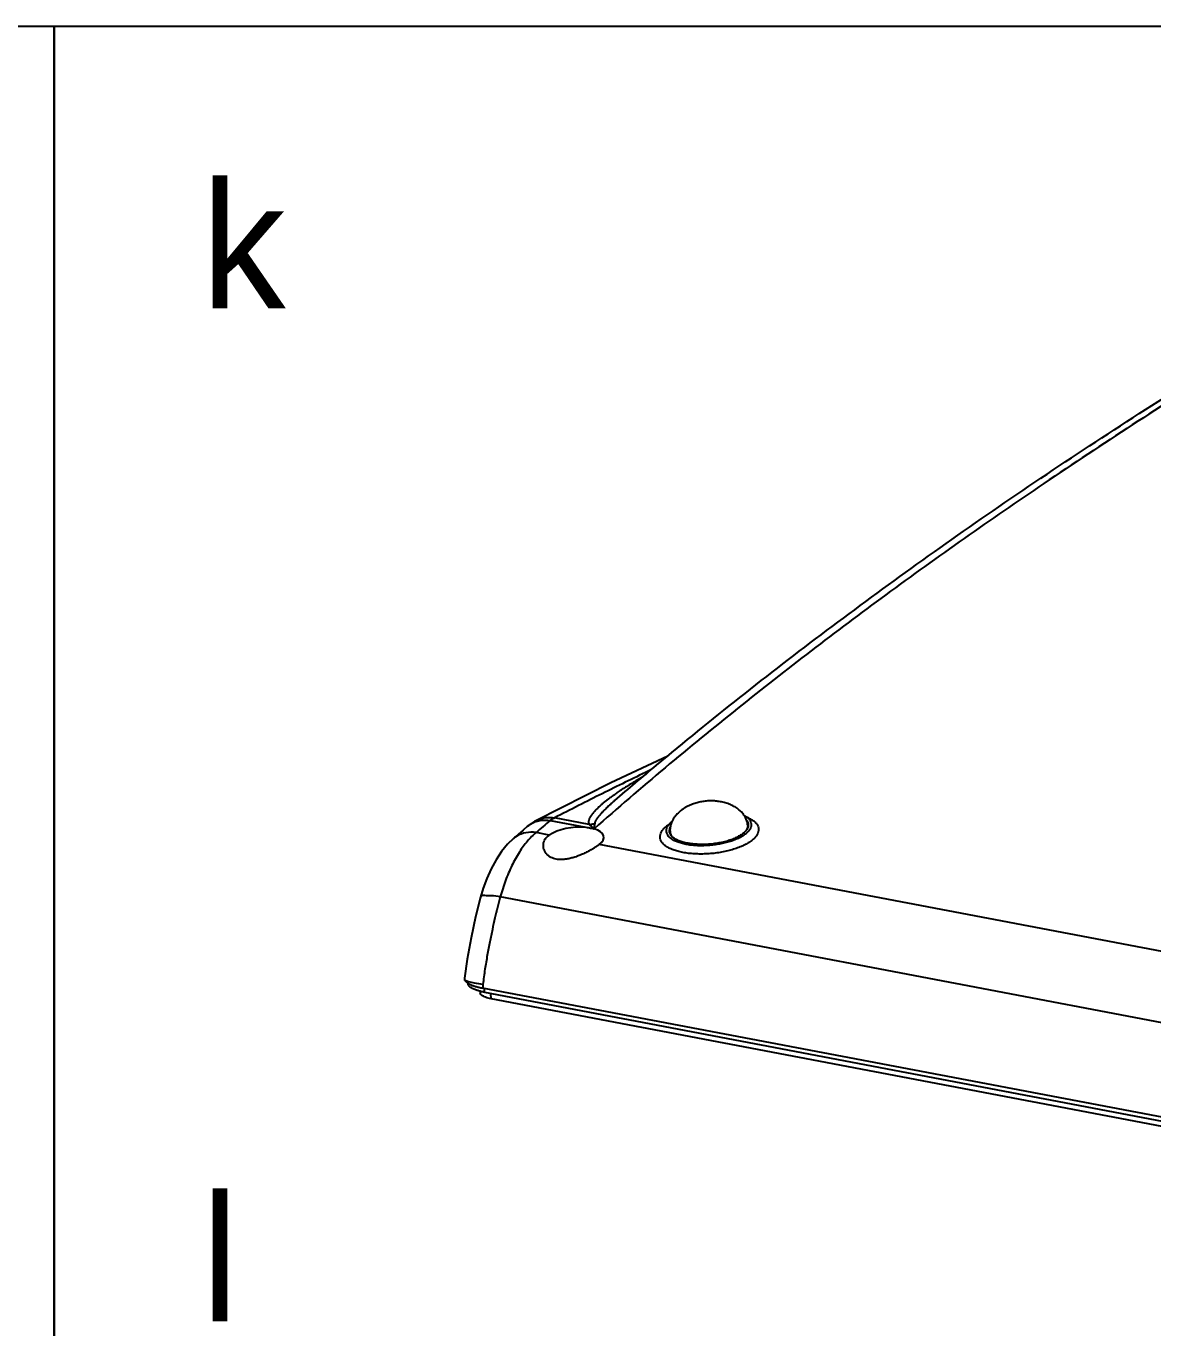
# Model space of a CAD drawing. Header units: millimetres. Extents: x -2947 to 97, y -3022 to 322.
# Drawn here: x -1420.5 to -1306.6, y -1821 to -1689.4 of the extents above; entities that cross this region are included whole.
import ezdxf
from ezdxf.enums import TextEntityAlignment as Align

# ---------------------------------------------------------------- set-up
doc = ezdxf.new("R2010")
doc.units = ezdxf.units.MM
doc.layers.get('0').update_dxf_attribs({"linetype": 'CONTINUOUS'})
doc.layers.get('Defpoints').update_dxf_attribs({"linetype": 'CONTINUOUS'})
doc.layers.add('text', color=212, linetype='CONTINUOUS', lineweight=20)

msp = doc.modelspace()

# ---------------------------------------------------------------- linework, layer by layer
at = {"color": 7}
for p, q in [((-1355.6, -1763.16), (-1361.34, -1765.88)), ((-1361.34, -1765.88), (-1368.93, -1769.69)), ((-1360.95, -1767.64), (-1360.96, -1767.65)), ((-1363.54, -1770.07), (-1367.04, -1769.4)), ((-1370.22, -1770.64), (-1370.73, -1771.09)), ((-1369.77, -1770.26), (-1370.22, -1770.64)), ((-1369.45, -1770), (-1369.77, -1770.26)), ((-1369.05, -1769.75), (-1369.45, -1770)), ((-1368.93, -1769.69), (-1369.05, -1769.75)), ((-1368.93, -1769.69), (-1368.93, -1769.69)), ((-1367.58, -1771.15), (-1368.91, -1770.89)), ((-1367.5, -1769.67), (-1363.88, -1770.36)), ((-1363.07, -1770.51), (-1363.05, -1770.51)), ((-1355.37, -1770.84), (-1355.36, -1771.02)), ((-1347.52, -1770.13), (-1347.5, -1770.32)), ((-1371.79, -1772.07), (-1372.4, -1772.81)), ((-1371.21, -1771.5), (-1371.79, -1772.07)), ((-1370.73, -1771.09), (-1371.21, -1771.5)), ((-1291.86, -1785.55), (-1362.53, -1772.11)), ((-1372.4, -1772.81), (-1372.96, -1773.64)), ((-1373.46, -1774.55), (-1373.89, -1775.52)), ((-1372.96, -1773.64), (-1373.46, -1774.55)), ((-1373.89, -1775.52), (-1374.25, -1776.51)), ((-1374.52, -1777.41), (-1375.03, -1779.42)), ((-1374.25, -1776.51), (-1374.52, -1777.41)), ((-1289.6, -1793.18), (-1372.53, -1777.4)), ((-1375.03, -1779.42), (-1375.48, -1781.54)), ((-1375.48, -1781.54), (-1375.87, -1783.67)), ((-1375.87, -1783.67), (-1376.15, -1785.61)), ((-1375.8, -1786.11), (-1375.79, -1786.17)), ((-1291.44, -1802.37), (-1374.31, -1786.61)), ((-1374.12, -1787.02), (-1374.14, -1786.64)), ((-1374.56, -1786.92), (-1374.55, -1787.13)), ((-1374.12, -1787.02), (-1291.31, -1802.77)), ((-1373.46, -1787.68), (-1373.48, -1787.15)), ((-1290.59, -1803.45), (-1373.46, -1787.68))]:
    msp.add_line(p, q, dxfattribs=at)
for centre, radius, start, end in [((-1114.13, -2063.71), 388.14, 130.7515, 131.0266), ((-1363.38, -1771.65), 1.18, 73.5288, 73.8167), ((-1353.35, -1773.25), 3.84, 122.4131, 126.0733), ((-1353.39, -1770.67), 1.99, 184.7528, 185.1254), ((-1349.5, -1770.32), 1.99, 5.1259, 5.4985), ((-1309.75, -1789.59), 64.63, 177.0306, 177.3518)]:
    msp.add_arc(centre, radius, start, end, dxfattribs=at)
for start_param, end_param in [(1.105431, 2.464361), (5.67395, 7.059345)]:
    msp.add_ellipse((-1365.11, -1771.67), major_axis=(3.04, 0.36), ratio=0.421581, start_param=start_param, end_param=end_param, dxfattribs=at)
for points, start_tangent, end_tangent in [([(-1299.6, -1723.94), (-1317.61, -1735.62), (-1333.58, -1746.87), (-1348.54, -1758.34), (-1363.05, -1770.51)], (-0.848939, -0.528491), (-0.750341, -0.661051)), ([(-1360.96, -1767.65), (-1356.74, -1764.09), (-1348.33, -1757.25), (-1339.55, -1750.48), (-1330.42, -1743.78), (-1320.94, -1737.14), (-1311.11, -1730.59), (-1300.94, -1724.12)], (0.758958, 0.651139), (0.848939, 0.528491)), ([(-1357.3, -1764.55), (-1357.57, -1764.68), (-1362.22, -1766.96), (-1367.04, -1769.4)], (-0.901295, -0.433205), (-0.888949, -0.458006)), ([(-1358.13, -1765.26), (-1358.22, -1765.31), (-1358.84, -1765.67), (-1359.38, -1766), (-1359.87, -1766.31), (-1360.31, -1766.59), (-1360.7, -1766.85), (-1361.05, -1767.1), (-1361.37, -1767.34), (-1361.67, -1767.56), (-1361.93, -1767.76), (-1362.17, -1767.95), (-1362.37, -1768.13), (-1362.56, -1768.3), (-1362.72, -1768.45), (-1362.86, -1768.59), (-1362.99, -1768.72), (-1363.1, -1768.85), (-1363.19, -1768.96), (-1363.28, -1769.07), (-1363.35, -1769.17), (-1363.41, -1769.26), (-1363.46, -1769.34), (-1363.49, -1769.41), (-1363.53, -1769.48), (-1363.55, -1769.54), (-1363.57, -1769.59), (-1363.58, -1769.64), (-1363.6, -1769.69), (-1363.6, -1769.74), (-1363.61, -1769.79), (-1363.61, -1769.85), (-1363.6, -1769.9), (-1363.59, -1769.96), (-1363.57, -1770.01), (-1363.54, -1770.07)], (-0.867902, -0.496735), (0.527738, -0.849407)), ([(-1360.96, -1767.65), (-1361.06, -1767.74), (-1361.29, -1767.94), (-1361.49, -1768.12), (-1361.67, -1768.29), (-1361.83, -1768.45), (-1361.98, -1768.59), (-1362.12, -1768.72), (-1362.23, -1768.85), (-1362.34, -1768.96), (-1362.43, -1769.07), (-1362.51, -1769.16), (-1362.59, -1769.25), (-1362.65, -1769.32), (-1362.7, -1769.39), (-1362.74, -1769.45), (-1362.78, -1769.51), (-1362.82, -1769.56), (-1362.85, -1769.62), (-1362.88, -1769.68), (-1362.91, -1769.74), (-1362.94, -1769.8), (-1362.97, -1769.86), (-1362.98, -1769.92), (-1362.99, -1769.97)], (-0.758959, -0.651138), (-0.138478, -0.990365)), ([(-1347.52, -1770.13), (-1347.54, -1769.98), (-1347.58, -1769.8), (-1347.64, -1769.63), (-1347.71, -1769.46), (-1347.79, -1769.29), (-1347.9, -1769.13), (-1348.02, -1768.97), (-1348.16, -1768.81), (-1348.32, -1768.66), (-1348.49, -1768.51), (-1348.69, -1768.37), (-1348.91, -1768.24), (-1349.15, -1768.12), (-1349.4, -1768.01), (-1349.66, -1767.92), (-1349.91, -1767.85), (-1350.16, -1767.79), (-1350.41, -1767.75), (-1350.65, -1767.72), (-1350.89, -1767.7), (-1351.12, -1767.69), (-1351.36, -1767.69), (-1351.6, -1767.7), (-1351.83, -1767.72), (-1352.07, -1767.76), (-1352.3, -1767.8), (-1352.53, -1767.85), (-1352.76, -1767.91), (-1352.99, -1767.99), (-1353.23, -1768.08), (-1353.46, -1768.18), (-1353.7, -1768.3), (-1353.94, -1768.44), (-1354.17, -1768.6)], (-0.095819, 0.995399), (-0.807751, -0.589524)), ([(-1368.93, -1769.69), (-1368.75, -1769.61), (-1367.9, -1769.38), (-1367.04, -1769.4)], (0.889006, 0.457896), (0.98783, -0.155534)), ([(-1368.91, -1769.78), (-1368.34, -1769.65), (-1367.5, -1769.67)], (0.950743, 0.30998), (0.989448, -0.144886)), ([(-1367.5, -1769.67), (-1367.35, -1769.57), (-1367.19, -1769.48), (-1367.04, -1769.4)], (0.797989, 0.602673), (0.916657, 0.399675)), ([(-1354.17, -1768.6), (-1354.37, -1768.75), (-1354.56, -1768.92), (-1354.72, -1769.09), (-1354.86, -1769.26), (-1354.99, -1769.44), (-1355.1, -1769.62), (-1355.13, -1769.69)], (-0.807749, -0.589527), (-0.452321, -0.891855)), ([(-1347.87, -1769.16), (-1347.75, -1769.24), (-1347.49, -1769.43), (-1347.3, -1769.65), (-1347.27, -1769.71)], (0.872366, -0.488854), (0.490066, -0.871685)), ([(-1347.64, -1769.31), (-1347.33, -1769.46), (-1346.99, -1769.66), (-1346.72, -1769.89), (-1346.54, -1770.14), (-1346.44, -1770.4), (-1346.42, -1770.67), (-1346.5, -1770.94), (-1346.65, -1771.22), (-1346.88, -1771.49), (-1347.2, -1771.75)], (0.926983, -0.375102), (-0.807753, -0.589522)), ([(-1368.91, -1770.89), (-1369.78, -1771.75), (-1370.6, -1772.87), (-1371.35, -1774.21), (-1372, -1775.74), (-1372.53, -1777.4)], (-0.777354, -0.629063), (-0.264665, -0.96434)), ([(-1368.91, -1770.89), (-1369.95, -1770.91), (-1370.87, -1771.25), (-1371.21, -1771.5)], (-0.98985, 0.142118), (-0.754121, -0.656736)), ([(-1369.77, -1770.26), (-1369.13, -1769.86), (-1368.91, -1769.78)], (0.757714, 0.652587), (0.950743, 0.30998)), ([(-1363.88, -1770.36), (-1363.64, -1770.39), (-1363.41, -1770.43)], (0.99591, -0.090356), (0.982391, -0.186837)), ([(-1363.54, -1770.07), (-1363.36, -1770.05), (-1363.17, -1770.02), (-1362.99, -1769.97)], (0.999356, 0.035871), (0.95344, 0.301582)), ([(-1363.54, -1770.07), (-1363.39, -1770.19), (-1363.23, -1770.34), (-1363.07, -1770.51)], (0.781259, -0.624207), (0.690856, -0.722992)), ([(-1363.41, -1770.43), (-1363.23, -1770.46), (-1363.07, -1770.51)], (0.982391, -0.186837), (0.960612, -0.277894)), ([(-1362.99, -1769.97), (-1363.02, -1770.13), (-1363.04, -1770.31), (-1363.05, -1770.51)], (-0.138646, -0.990342), (-0.0894, -0.995996)), ([(-1347.2, -1771.75), (-1347.58, -1772), (-1348.03, -1772.23), (-1348.54, -1772.44), (-1349.1, -1772.62), (-1349.69, -1772.77), (-1350.32, -1772.9), (-1350.96, -1772.99), (-1351.61, -1773.04), (-1352.26, -1773.06), (-1352.9, -1773.04), (-1353.5, -1772.99), (-1354.08, -1772.9), (-1354.6, -1772.78), (-1355.07, -1772.63), (-1355.48, -1772.45), (-1355.82, -1772.24), (-1356.08, -1772.01), (-1356.27, -1771.76), (-1356.37, -1771.5), (-1356.38, -1771.23), (-1356.31, -1770.96), (-1356.16, -1770.68), (-1355.92, -1770.41), (-1355.61, -1770.15)], (-0.807753, -0.589522), (0.807753, 0.589522)), ([(-1347.84, -1771.1), (-1348.18, -1771.32), (-1348.59, -1771.52), (-1349.05, -1771.71), (-1349.56, -1771.87), (-1350.1, -1772), (-1350.66, -1772.1), (-1351.24, -1772.17), (-1351.83, -1772.21), (-1352.41, -1772.22), (-1352.97, -1772.19), (-1353.5, -1772.13), (-1353.99, -1772.03), (-1354.44, -1771.91), (-1354.83, -1771.76), (-1355.16, -1771.58), (-1355.42, -1771.38), (-1355.6, -1771.16), (-1355.71, -1770.93), (-1355.74, -1770.69), (-1355.69, -1770.46)], (-0.807753, -0.589522), (0.326648, 0.945146)), ([(-1355.69, -1770.46), (-1355.69, -1770.44), (-1355.56, -1770.2)], (0.326648, 0.945146), (0.565998, 0.824407)), ([(-1355.56, -1770.2), (-1355.35, -1769.95), (-1355.2, -1769.82)], (0.565998, 0.824407), (0.771246, 0.636538)), ([(-1355.44, -1770.77), (-1355.44, -1770.76), (-1355.41, -1770.51), (-1355.36, -1770.38)], (-0.089809, 0.995959), (0.415586, 0.909554)), ([(-1348.09, -1771.05), (-1348.44, -1771.27), (-1348.87, -1771.48), (-1349.35, -1771.66), (-1349.88, -1771.82), (-1350.44, -1771.94), (-1351.03, -1772.03), (-1351.62, -1772.08), (-1352.21, -1772.09), (-1352.79, -1772.07), (-1353.33, -1772.01), (-1353.84, -1771.92), (-1354.29, -1771.79), (-1354.67, -1771.63), (-1354.99, -1771.44), (-1355.22, -1771.23), (-1355.37, -1771), (-1355.44, -1770.77)], (-0.807753, -0.589522), (-0.089809, 0.995959)), ([(-1355.13, -1769.69), (-1355.18, -1769.79), (-1355.26, -1769.97), (-1355.31, -1770.15), (-1355.35, -1770.33), (-1355.37, -1770.51), (-1355.38, -1770.68), (-1355.37, -1770.84)], (-0.452321, -0.891855), (0.082857, -0.996561)), ([(-1355.37, -1770.85), (-1355.35, -1770.94), (-1355.24, -1771.2)], (0.087306, -0.996182), (0.555127, -0.831766)), ([(-1347.47, -1770.05), (-1347.47, -1770.06), (-1347.49, -1770.31), (-1347.61, -1770.56), (-1347.81, -1770.81), (-1348.09, -1771.05)], (0.089809, -0.995959), (-0.807753, -0.589522)), ([(-1347.27, -1769.71), (-1347.2, -1769.88), (-1347.17, -1770.12), (-1347.22, -1770.37), (-1347.35, -1770.62), (-1347.56, -1770.86), (-1347.84, -1771.1)], (0.490066, -0.871685), (-0.807753, -0.589522)), ([(-1347.61, -1769.68), (-1347.53, -1769.82), (-1347.47, -1770.05)], (0.571742, -0.820434), (0.089809, -0.995959)), ([(-1347.52, -1770.15), (-1347.53, -1770.32), (-1347.61, -1770.57)], (0.087294, -0.996183), (-0.459474, -0.888191)), ([(-1366.88, -1773.58), (-1367.16, -1773.51), (-1367.42, -1773.4), (-1367.65, -1773.25), (-1367.84, -1773.06), (-1368, -1772.84), (-1368.12, -1772.59), (-1368.17, -1772.32), (-1368.17, -1772.08)], (-0.982391, 0.186837), (0.103691, 0.99461)), ([(-1368.17, -1772.08), (-1368.17, -1772.05), (-1368.1, -1771.79), (-1367.98, -1771.54), (-1367.8, -1771.33), (-1367.58, -1771.15)], (0.103691, 0.99461), (0.824754, 0.565492)), ([(-1362.53, -1772.11), (-1362.78, -1772.28), (-1363.08, -1772.48), (-1363.43, -1772.68), (-1363.82, -1772.88), (-1364.23, -1773.07), (-1364.66, -1773.25), (-1365.09, -1773.4), (-1365.51, -1773.51), (-1365.89, -1773.58), (-1366.25, -1773.62), (-1366.58, -1773.62), (-1366.88, -1773.58)], (-0.788998, -0.614395), (-0.982391, 0.186837)), ([(-1372.53, -1777.4), (-1373.43, -1777.28), (-1374.09, -1777.26), (-1374.46, -1777.33), (-1374.5, -1777.41)], (-0.985561, 0.169323), (-0.251607, -0.967829)), ([(-1372.53, -1777.4), (-1372.81, -1778.45), (-1373.07, -1779.52), (-1373.33, -1780.69), (-1373.59, -1781.94), (-1373.84, -1783.28), (-1374.08, -1784.71), (-1374.29, -1786.24)], (-0.261204, -0.965284), (-0.129303, -0.991605)), ([(-1376.15, -1785.61), (-1376.15, -1785.73), (-1376.1, -1785.85)], (-0.128675, -0.991687), (0.53196, -0.84677)), ([(-1376.1, -1785.85), (-1375.98, -1785.98), (-1375.82, -1786.1), (-1375.77, -1786.13)], (0.557582, -0.830122), (0.857827, -0.513938)), ([(-1374.29, -1786.24), (-1375.13, -1786.11), (-1375.74, -1785.97), (-1376.1, -1785.85)], (-0.989732, 0.142938), (-0.87447, 0.48508)), ([(-1374.12, -1787.02), (-1374.48, -1786.95), (-1374.8, -1786.86), (-1375.09, -1786.76), (-1375.33, -1786.65), (-1375.52, -1786.54), (-1375.67, -1786.42), (-1375.76, -1786.29), (-1375.79, -1786.17)], (-0.982391, 0.186837), (-0.077359, 0.997003)), ([(-1375.77, -1786.13), (-1375.6, -1786.22), (-1375.34, -1786.33), (-1375.04, -1786.43), (-1374.69, -1786.53), (-1374.31, -1786.61)], (0.857827, -0.513938), (0.982391, -0.186837)), ([(-1373.46, -1787.68), (-1373.76, -1787.62), (-1374.03, -1787.54), (-1374.24, -1787.44), (-1374.4, -1787.34), (-1374.51, -1787.24), (-1374.55, -1787.13)], (-0.982391, 0.186837), (-0.073375, 0.997304))]:
    msp.add_spline(points, degree=3, dxfattribs=dict(at, start_tangent=start_tangent, end_tangent=end_tangent))
at = {"layer": 'Defpoints'}
for p, q in [((-1674.3, -1689.38), (-1417.61, -1689.38)), ((-1417.61, -1689.38), (-1417.61, -2056.46)), ((-1417.61, -1689.38), (-1160.92, -1689.38)), ((-1417.61, -2056.46), (-1417.61, -1689.38))]:
    msp.add_line(p, q, dxfattribs=at)

# ---------------------------------------------------------------- texts
at = {"layer": 'text', "color": 1}
for s, p in [('k', (-1402.76, -1705.15)), ('l', (-1402.76, -1807.51))]:
    msp.add_text(s, height=12.77, dxfattribs=at).set_placement(p, align=Align.TOP_LEFT)

doc.saveas('drawing.dxf')
